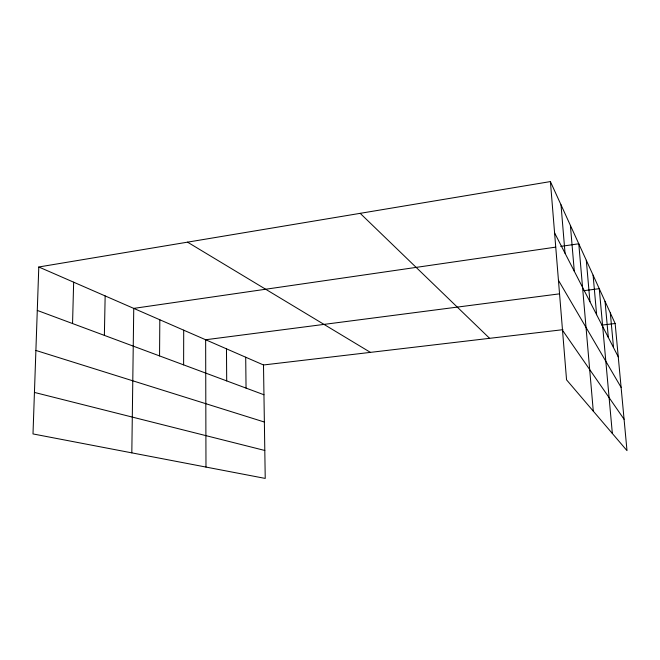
<?xml version="1.0" encoding="UTF-8"?>
<svg xmlns="http://www.w3.org/2000/svg" width="660" height="660" viewBox="0 0 660 660"><rect width="100%" height="100%" fill="white"/><g stroke="black" fill="none" stroke-linecap="round" stroke-linejoin="round"><path stroke-width="0.99" d="M183.62 364.873L183.703 330.182M159.555 355.913L159.819 319.77M131.819 452.859L133.749 308.393L555.703 247.129M104.371 335.387L105.154 295.927M72.55 323.54L73.656 282.191M38.791 266.986L33 433.933L265.229 478.417L263.497 364.98L38.791 266.986L550.407 181.582L615.153 323.524L627 450.648L566.552 379.838L550.407 181.582M560.719 246.403L578.779 243.779L593.29 411.155M559.597 293.832L205.648 339.751L205.978 467.065M584.001 290.664L599.263 288.684L612.348 433.488M263.497 364.98L562.963 329.678M601.837 325.099L615.153 323.524M34.444 392.428L264.808 450.475M35.896 350.443L264.371 422.037M37.29 310.423L263.95 394.762M187.531 242.154L370.425 352.374M360.187 213.337L489.605 338.324M562.518 330.272L624.071 419.265M558.451 280.318L621.101 387.362M554.582 232.873L618.255 356.821M610.318 312.923L613.519 347.605M605.038 301.356L608.347 337.532M593.101 275.171L596.623 314.721M586.303 260.279L589.949 301.727M570.397 225.407L574.299 271.26M561.008 204.814L565.042 253.234M245.701 357.217L246.048 388.096M226.471 348.835L226.702 380.902"/></g></svg>
